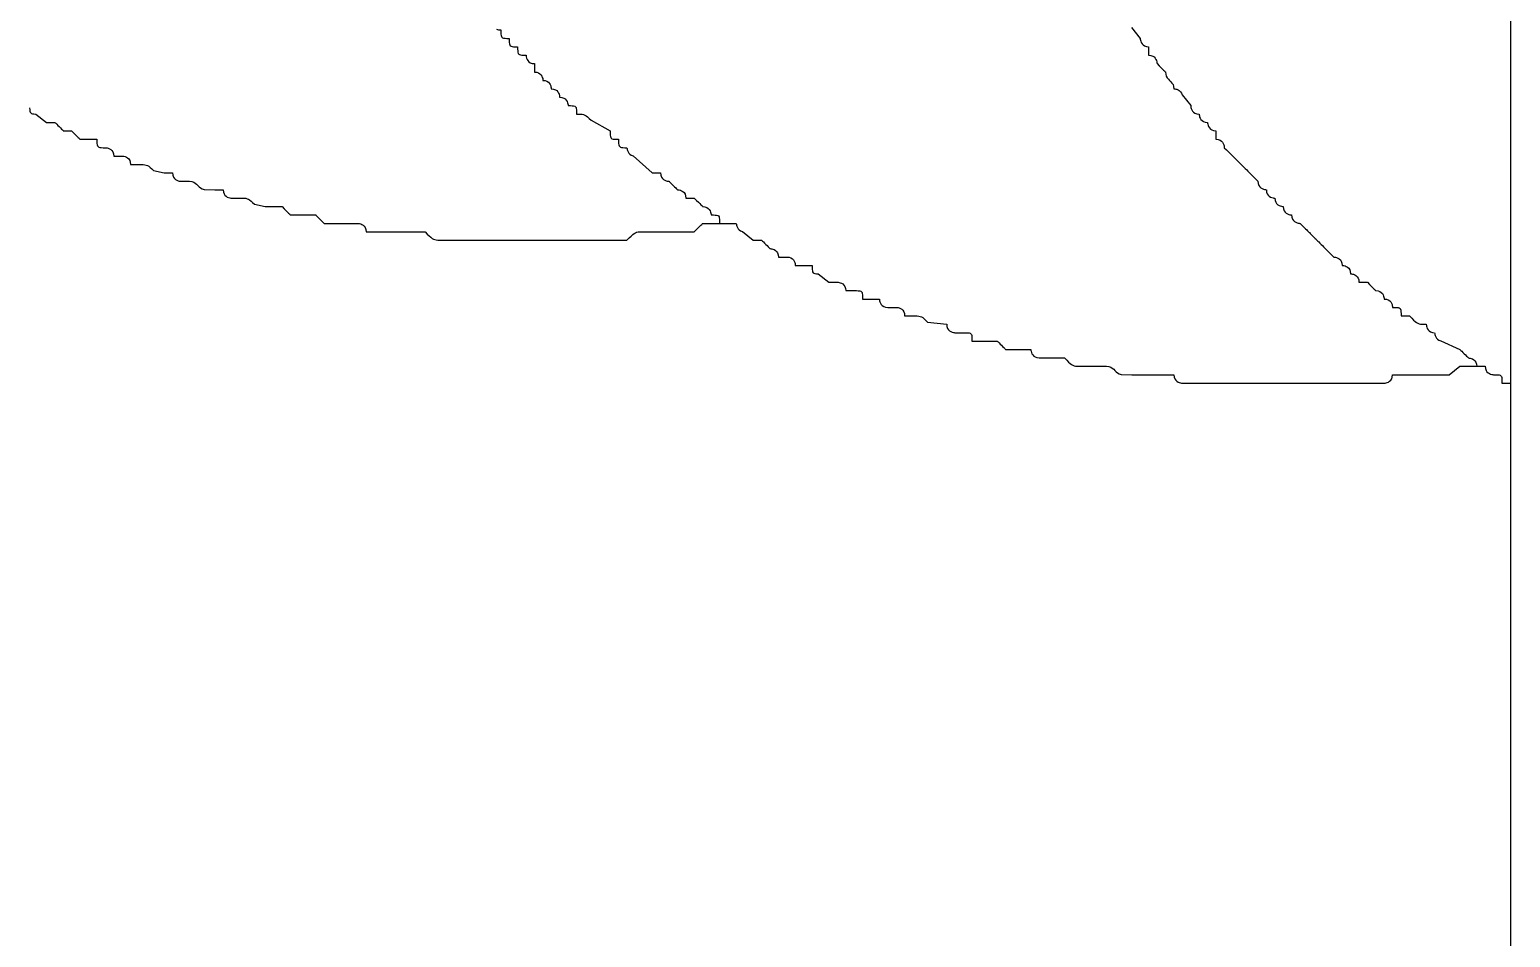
# Model space of a CAD drawing. Header units: metres. Extents: x 20 to 415, y 5 to 292.
# Drawn here: x 197.131 to 200.909, y 117.492 to 119.809 of the extents above; entities that cross this region are included whole.
import ezdxf

# ---------------------------------------------------------------- set-up
doc = ezdxf.new("R2010")
doc.units = ezdxf.units.M
doc.layers.add('ОБОРУДОВАНИЕ', color=8, linetype='Continuous')

msp = doc.modelspace()

# ---------------------------------------------------------------- linework, layer by layer
at = {"layer": 'ОБОРУДОВАНИЕ'}
for points in [[(200.9088, 122.5342), (200.9088, 115.4298)], [(198.3227, 119.8107), (198.3274, 119.809), (198.3332, 119.8084), (198.3332, 119.8026), (198.3334, 119.7979), (198.3338, 119.7944), (198.3347, 119.7916), (198.336, 119.7897), (198.3379, 119.7884), (198.3405, 119.7876), (198.3443, 119.7871), (198.3488, 119.7869), (198.3546, 119.7869), (198.3546, 119.7811), (198.3549, 119.7764), (198.3553, 119.773), (198.3561, 119.7702), (198.3574, 119.7683), (198.3594, 119.767), (198.3619, 119.7661), (198.3656, 119.7657), (198.3703, 119.7655), (198.3761, 119.7655), (198.3761, 119.7597), (198.3763, 119.7549), (198.3767, 119.7515), (198.3774, 119.7487), (198.3789, 119.7468), (198.3808, 119.7455), (198.3834, 119.7446), (198.3871, 119.7442), (198.3918, 119.744), (198.3976, 119.744), (198.3976, 119.7434), (198.3978, 119.7419), (198.3982, 119.7395), (198.3991, 119.7365), (198.4003, 119.7333), (198.4023, 119.7301), (198.4049, 119.7273), (198.4085, 119.7249), (198.4132, 119.7232), (198.419, 119.7225), (198.419, 119.7219), (198.419, 119.7204), (198.419, 119.718), (198.419, 119.715), (198.419, 119.7118), (198.419, 119.7086), (198.419, 119.7058), (198.419, 119.7034), (198.419, 119.7017), (198.419, 119.7011), (198.4248, 119.7004), (198.4296, 119.6989), (198.4332, 119.6966), (198.4358, 119.6936), (198.4379, 119.6903), (198.4392, 119.6871), (198.4401, 119.6843), (198.4403, 119.682), (198.4405, 119.6803), (198.4405, 119.6796), (198.4463, 119.679), (198.451, 119.6775), (198.4547, 119.6751), (198.4575, 119.6721), (198.4594, 119.6689), (198.4607, 119.6657), (198.4613, 119.6629), (198.4617, 119.6605), (198.462, 119.6588), (198.462, 119.6581), (198.4678, 119.6575), (198.4725, 119.656), (198.4761, 119.6536), (198.4787, 119.6506), (198.4808, 119.6474), (198.4821, 119.6442), (198.4828, 119.6414), (198.4832, 119.639), (198.4834, 119.6373), (198.4834, 119.6367), (198.4892, 119.636), (198.4939, 119.6345), (198.4976, 119.6322), (198.5002, 119.6292), (198.5023, 119.626), (198.5036, 119.6227), (198.5042, 119.6199), (198.5047, 119.6176), (198.5049, 119.6159), (198.5049, 119.6152), (198.5107, 119.6152), (198.5154, 119.615), (198.5191, 119.6148), (198.5218, 119.6139), (198.5238, 119.6126), (198.5251, 119.6107), (198.5259, 119.6079), (198.5261, 119.6043), (198.5263, 119.5995), (198.5263, 119.5938), (198.5321, 119.5938), (198.5371, 119.5935), (198.5411, 119.5933), (198.5446, 119.5925), (198.5478, 119.5912), (198.551, 119.5893), (198.5547, 119.5865), (198.5585, 119.5828), (198.5635, 119.5781), (198.6122, 119.5508), (198.6122, 119.545), (198.6124, 119.5403), (198.6129, 119.5369), (198.6137, 119.5341), (198.615, 119.5322), (198.6169, 119.5309), (198.6195, 119.53), (198.6234, 119.5296), (198.6279, 119.5294), (198.6337, 119.5294), (198.6337, 119.5236), (198.6339, 119.5189), (198.6343, 119.5152), (198.6352, 119.5126), (198.6365, 119.5107), (198.6384, 119.5094), (198.641, 119.5085), (198.6446, 119.5081), (198.6493, 119.5079), (198.6551, 119.5079), (198.6551, 119.5073), (198.6553, 119.5057), (198.6558, 119.5034), (198.6564, 119.5004), (198.6579, 119.4972), (198.6599, 119.4939), (198.6624, 119.4912), (198.6661, 119.4888), (198.6708, 119.4871), (198.7195, 119.4435), (198.7202, 119.4435), (198.7219, 119.4435), (198.7242, 119.4435), (198.727, 119.4435), (198.7303, 119.4435), (198.7335, 119.4435), (198.7365, 119.4435), (198.7388, 119.4435), (198.7406, 119.4435), (198.741, 119.4435), (198.7416, 119.4377), (198.7433, 119.433), (198.7457, 119.4296), (198.7485, 119.4268), (198.7517, 119.4248), (198.7549, 119.4235), (198.7577, 119.4227), (198.7603, 119.4223), (198.7618, 119.4221), (198.7624, 119.4221), (198.7631, 119.4214), (198.7648, 119.4199), (198.7672, 119.4175), (198.7699, 119.4145), (198.7732, 119.4113), (198.7764, 119.4083), (198.7794, 119.4053), (198.7818, 119.403), (198.7833, 119.4012), (198.7839, 119.4006), (198.7845, 119.4006), (198.7863, 119.4004), (198.7886, 119.4002), (198.7914, 119.3993), (198.7946, 119.398), (198.7979, 119.3961), (198.8009, 119.3933), (198.8032, 119.3896), (198.8047, 119.3849), (198.8054, 119.3791), (198.806, 119.3791), (198.8077, 119.3791), (198.8101, 119.3791), (198.8129, 119.3791), (198.8161, 119.3791), (198.8193, 119.3791), (198.8223, 119.3791), (198.8247, 119.3791), (198.8262, 119.3791), (198.8268, 119.3791), (198.8326, 119.3733), (198.8373, 119.3686), (198.841, 119.3652), (198.8438, 119.3624), (198.8457, 119.3605), (198.847, 119.3592), (198.8477, 119.3583), (198.8481, 119.3579), (198.8483, 119.3577), (198.8483, 119.3577), (198.8541, 119.357), (198.8588, 119.3555), (198.8625, 119.3531), (198.865, 119.3501), (198.8672, 119.3469), (198.8685, 119.3437), (198.8691, 119.3409), (198.8695, 119.3386), (198.8697, 119.3368), (198.8697, 119.3362), (198.8756, 119.3362), (198.8803, 119.336), (198.8839, 119.3358), (198.8865, 119.3349), (198.8886, 119.3336), (198.8899, 119.3317), (198.8906, 119.3289), (198.891, 119.3253), (198.8912, 119.3205), (198.8912, 119.3147), (198.897, 119.3147), (198.9019, 119.3147), (198.906, 119.3147), (198.9095, 119.3147), (198.9127, 119.3147), (198.9159, 119.3147), (198.9196, 119.3147), (198.9236, 119.3147), (198.9284, 119.3147), (198.9341, 119.3147), (198.9341, 119.3141), (198.9344, 119.3126), (198.9348, 119.3102), (198.9356, 119.3072), (198.9369, 119.304), (198.9389, 119.3008), (198.9417, 119.298), (198.9451, 119.2956), (198.9498, 119.2939), (198.9771, 119.2718), (198.9777, 119.2718), (198.9794, 119.2718), (198.9818, 119.2718), (198.9846, 119.2718), (198.9878, 119.2718), (198.991, 119.2718), (198.9938, 119.2718), (198.9964, 119.2718), (198.9979, 119.2718), (198.9985, 119.2718), (198.9992, 119.2712), (199.0009, 119.2697), (199.0033, 119.2673), (199.006, 119.2643), (199.0093, 119.2611), (199.0125, 119.2579), (199.0155, 119.2551), (199.0179, 119.2527), (199.0194, 119.251), (199.02, 119.2503), (199.0206, 119.2503), (199.0224, 119.2501), (199.0247, 119.2499), (199.0275, 119.2491), (199.0307, 119.2478), (199.0339, 119.2458), (199.037, 119.243), (199.0393, 119.2394), (199.0408, 119.2347), (199.0415, 119.2289), (199.0473, 119.2289), (199.052, 119.2289), (199.0556, 119.2289), (199.0582, 119.2289), (199.0604, 119.2289), (199.0616, 119.2289), (199.0623, 119.2289), (199.0627, 119.2289), (199.0629, 119.2289), (199.0629, 119.2289), (199.0687, 119.2282), (199.0735, 119.2267), (199.0771, 119.2244), (199.0797, 119.2214), (199.0818, 119.2181), (199.0831, 119.2149), (199.0838, 119.2121), (199.0842, 119.2098), (199.0844, 119.2081), (199.0844, 119.2074), (199.0902, 119.2074), (199.0951, 119.2074), (199.0992, 119.2074), (199.1026, 119.2074), (199.1059, 119.2074), (199.1091, 119.2074), (199.1127, 119.2074), (199.1168, 119.2074), (199.1215, 119.2074), (199.1273, 119.2074), (199.1273, 119.2016), (199.1275, 119.1969), (199.128, 119.1935), (199.1288, 119.1907), (199.1301, 119.1887), (199.132, 119.1875), (199.1346, 119.1866), (199.1383, 119.1862), (199.143, 119.1859), (199.1702, 119.1645), (199.1709, 119.1645), (199.1726, 119.1645), (199.175, 119.1645), (199.1778, 119.1645), (199.181, 119.1645), (199.1842, 119.1645), (199.187, 119.1645), (199.1895, 119.1645), (199.1911, 119.1645), (199.1917, 119.1645), (199.1924, 119.1645), (199.1941, 119.1643), (199.1964, 119.1641), (199.1992, 119.1632), (199.2024, 119.1619), (199.2057, 119.16), (199.2087, 119.1572), (199.211, 119.1535), (199.2125, 119.1488), (199.2132, 119.143), (199.219, 119.143), (199.2237, 119.143), (199.2273, 119.143), (199.2301, 119.143), (199.232, 119.143), (199.2334, 119.143), (199.234, 119.143), (199.2344, 119.143), (199.2346, 119.143), (199.2346, 119.143), (199.2404, 119.143), (199.2451, 119.1428), (199.2488, 119.1426), (199.2514, 119.1417), (199.2535, 119.1404), (199.2548, 119.1385), (199.2554, 119.1357), (199.2559, 119.1321), (199.2561, 119.1273), (199.2561, 119.1216), (199.2619, 119.1216), (199.2668, 119.1216), (199.2707, 119.1216), (199.2743, 119.1216), (199.2776, 119.1216), (199.2808, 119.1216), (199.2844, 119.1216), (199.2885, 119.1216), (199.2932, 119.1216), (199.299, 119.1216), (199.299, 119.1209), (199.2992, 119.1194), (199.2997, 119.1171), (199.3005, 119.1141), (199.3018, 119.1108), (199.3038, 119.1076), (199.3063, 119.1048), (199.3102, 119.1025), (199.3147, 119.1007), (199.3205, 119.1001), (199.3211, 119.1001), (199.3229, 119.1001), (199.3252, 119.1001), (199.328, 119.1001), (199.3312, 119.1001), (199.3344, 119.1001), (199.3374, 119.1001), (199.3398, 119.1001), (199.3413, 119.1001), (199.342, 119.1001), (199.3426, 119.1001), (199.3443, 119.0999), (199.3467, 119.0997), (199.3495, 119.0988), (199.3527, 119.0975), (199.3559, 119.0956), (199.3589, 119.0928), (199.3613, 119.0891), (199.3628, 119.0844), (199.3634, 119.0786), (199.3692, 119.0786), (199.3739, 119.0786), (199.3776, 119.0786), (199.3802, 119.0786), (199.3823, 119.0786), (199.3836, 119.0786), (199.3845, 119.0786), (199.3847, 119.0786), (199.3849, 119.0786), (199.3849, 119.0786), (199.3907, 119.0786), (199.3956, 119.0784), (199.3995, 119.0782), (199.4031, 119.0773), (199.4063, 119.0761), (199.4096, 119.0741), (199.4132, 119.0713), (199.4171, 119.0677), (199.422, 119.063), (199.4707, 119.0572), (199.4714, 119.0514), (199.4729, 119.0467), (199.4754, 119.043), (199.4783, 119.0404), (199.4815, 119.0385), (199.4847, 119.0372), (199.4877, 119.0364), (199.49, 119.0359), (199.4916, 119.0357), (199.4922, 119.0357), (199.4928, 119.0357), (199.4945, 119.0357), (199.4969, 119.0357), (199.4997, 119.0357), (199.5029, 119.0357), (199.5062, 119.0357), (199.5091, 119.0357), (199.5115, 119.0357), (199.5132, 119.0357), (199.5136, 119.0357), (199.5195, 119.0357), (199.5242, 119.0355), (199.5278, 119.0353), (199.5306, 119.0344), (199.5325, 119.0331), (199.5338, 119.0312), (199.5345, 119.0284), (199.5349, 119.0248), (199.5351, 119.02), (199.5351, 119.0142), (199.5411, 119.0142), (199.5458, 119.0142), (199.5499, 119.0142), (199.5534, 119.0142), (199.5566, 119.0142), (199.56, 119.0142), (199.5635, 119.0142), (199.5675, 119.0142), (199.5723, 119.0142), (199.5995, 119.0142), (199.6002, 119.0136), (199.6019, 119.0121), (199.6042, 119.0097), (199.607, 119.0067), (199.6102, 119.0035), (199.6135, 119.0003), (199.6165, 118.9975), (199.6188, 118.9951), (199.6203, 118.9934), (199.621, 118.9928), (199.6216, 118.9928), (199.6233, 118.9928), (199.6257, 118.9928), (199.6285, 118.9928), (199.6317, 118.9928), (199.6349, 118.9928), (199.6377, 118.9928), (199.6403, 118.9928), (199.6418, 118.9928), (199.6424, 118.9928), (199.6482, 118.9928), (199.6532, 118.9928), (199.657, 118.9928), (199.6607, 118.9928), (199.6639, 118.9928), (199.6671, 118.9928), (199.6708, 118.9928), (199.6749, 118.9928), (199.6796, 118.9928), (199.6854, 118.9928), (199.6854, 118.9921), (199.6856, 118.9906), (199.686, 118.9883), (199.6869, 118.9853), (199.6881, 118.9821), (199.6901, 118.9788), (199.6929, 118.976), (199.6965, 118.9737), (199.701, 118.972), (199.7068, 118.9713), (199.7075, 118.9713), (199.7092, 118.9713), (199.7115, 118.9713), (199.7143, 118.9713), (199.7176, 118.9713), (199.7208, 118.9713), (199.7236, 118.9713), (199.7261, 118.9713), (199.7277, 118.9713), (199.7283, 118.9713), (199.7289, 118.9713), (199.7307, 118.9713), (199.733, 118.9713), (199.7358, 118.9713), (199.739, 118.9713), (199.7422, 118.9713), (199.7453, 118.9713), (199.7476, 118.9713), (199.7491, 118.9713), (199.7498, 118.9713), (199.7556, 118.9713), (199.7603, 118.9713), (199.7639, 118.9713), (199.7667, 118.9713), (199.7686, 118.9713), (199.7699, 118.9713), (199.7706, 118.9713), (199.771, 118.9713), (199.7712, 118.9713), (199.7712, 118.9713), (199.777, 118.9655), (199.7819, 118.9608), (199.786, 118.9574), (199.7895, 118.9546), (199.7927, 118.9526), (199.7959, 118.9514), (199.7995, 118.9505), (199.8036, 118.9501), (199.8084, 118.9499), (199.8356, 118.9499), (199.8363, 118.9499), (199.8377, 118.9499), (199.8403, 118.9499), (199.8431, 118.9499), (199.8463, 118.9499), (199.8496, 118.9499), (199.8523, 118.9499), (199.8549, 118.9499), (199.8564, 118.9499), (199.8571, 118.9499), (199.8577, 118.9499), (199.8594, 118.9499), (199.8618, 118.9499), (199.8646, 118.9499), (199.8678, 118.9499), (199.871, 118.9499), (199.874, 118.9499), (199.8764, 118.9499), (199.8779, 118.9499), (199.8785, 118.9499), (199.8843, 118.9492), (199.8893, 118.9477), (199.8933, 118.9453), (199.8968, 118.9423), (199.9, 118.9391), (199.9032, 118.9359), (199.9069, 118.9331), (199.911, 118.9308), (199.9157, 118.929), (199.9429, 118.9284), (199.9436, 118.9284), (199.9453, 118.9284), (199.9477, 118.9284), (199.9504, 118.9284), (199.9537, 118.9284), (199.9569, 118.9284), (199.9597, 118.9284), (199.9623, 118.9284), (199.9637, 118.9284), (199.9644, 118.9284), (199.965, 118.9284), (199.9668, 118.9284), (199.9691, 118.9284), (199.9719, 118.9284), (199.9751, 118.9284), (199.9783, 118.9284), (199.9814, 118.9284), (199.9837, 118.9284), (199.9852, 118.9284), (199.9859, 118.9284), (199.9916, 118.9284), (199.9966, 118.9284), (200.0007, 118.9284), (200.0041, 118.9284), (200.0073, 118.9284), (200.0107, 118.9284), (200.0142, 118.9284), (200.0181, 118.9284), (200.023, 118.9284), (200.0502, 118.9284), (200.0509, 118.9226), (200.0524, 118.9179), (200.055, 118.9142), (200.0578, 118.9117), (200.061, 118.9097), (200.0642, 118.9084), (200.0672, 118.9076), (200.0696, 118.9071), (200.0711, 118.9069), (200.0717, 118.9069), (200.0723, 118.9069), (200.0741, 118.9069), (200.0764, 118.9069), (200.0792, 118.9069), (200.0824, 118.9069), (200.0857, 118.9069), (200.0887, 118.9069), (200.091, 118.9069), (200.0927, 118.9069), (200.0932, 118.9069), (200.099, 118.9069), (200.1039, 118.9069), (200.108, 118.9069), (200.1114, 118.9069), (200.1146, 118.9069), (200.1179, 118.9069), (200.1215, 118.9069), (200.1256, 118.9069), (200.1303, 118.9069), (200.1576, 118.9069), (200.1582, 118.9069), (200.1599, 118.9069), (200.1623, 118.9069), (200.1651, 118.9069), (200.1683, 118.9069), (200.1715, 118.9069), (200.1745, 118.9069), (200.1769, 118.9069), (200.1784, 118.9069), (200.179, 118.9069), (200.1797, 118.9069), (200.1814, 118.9069), (200.1838, 118.9069), (200.1865, 118.9069), (200.1898, 118.9069), (200.193, 118.9069), (200.196, 118.9069), (200.1983, 118.9069), (200.1998, 118.9069), (200.2005, 118.9069), (200.2063, 118.9069), (200.2112, 118.9069), (200.2153, 118.9069), (200.2187, 118.9069), (200.222, 118.9069), (200.2252, 118.9069), (200.2288, 118.9069), (200.2327, 118.9069), (200.2376, 118.9069), (200.2649, 118.9069), (200.2655, 118.9069), (200.2673, 118.9069), (200.2696, 118.9069), (200.2724, 118.9069), (200.2756, 118.9069), (200.2788, 118.9069), (200.2818, 118.9069), (200.2842, 118.9069), (200.2857, 118.9069), (200.2864, 118.9069), (200.287, 118.9069), (200.2887, 118.9069), (200.2911, 118.9069), (200.2938, 118.9069), (200.2971, 118.9069), (200.3003, 118.9069), (200.3033, 118.9069), (200.3057, 118.9069), (200.3072, 118.9069), (200.3078, 118.9069), (200.3136, 118.9069), (200.3185, 118.9069), (200.3226, 118.9069), (200.326, 118.9069), (200.3293, 118.9069), (200.3327, 118.9069), (200.3361, 118.9069), (200.3402, 118.9069), (200.3449, 118.9069), (200.3722, 118.9069), (200.3728, 118.9069), (200.3746, 118.9069), (200.3769, 118.9069), (200.3797, 118.9069), (200.3829, 118.9069), (200.3861, 118.9069), (200.3892, 118.9069), (200.3915, 118.9069), (200.393, 118.9069), (200.3937, 118.9069), (200.3995, 118.9069), (200.4042, 118.9069), (200.4078, 118.9069), (200.4104, 118.9069), (200.4125, 118.9069), (200.4138, 118.9069), (200.4145, 118.9069), (200.4149, 118.9069), (200.4151, 118.9069), (200.4151, 118.9069), (200.4209, 118.9069), (200.4258, 118.9069), (200.4299, 118.9069), (200.4334, 118.9069), (200.4366, 118.9069), (200.4398, 118.9069), (200.4434, 118.9069), (200.4475, 118.9069), (200.4523, 118.9069), (200.458, 118.9069), (200.4587, 118.9069), (200.4604, 118.9069), (200.4628, 118.9069), (200.4656, 118.9069), (200.4688, 118.9069), (200.472, 118.9069), (200.475, 118.9069), (200.4774, 118.9069), (200.4791, 118.9069), (200.4795, 118.9069), (200.4802, 118.9069), (200.4819, 118.9069), (200.4842, 118.9069), (200.487, 118.9069), (200.4902, 118.9069), (200.4935, 118.9069), (200.4965, 118.9069), (200.4988, 118.9069), (200.5003, 118.9069), (200.501, 118.9069), (200.5068, 118.9069), (200.5115, 118.9069), (200.5151, 118.9069), (200.5179, 118.9069), (200.5199, 118.9069), (200.5212, 118.9069), (200.5218, 118.9069), (200.5222, 118.9069), (200.5224, 118.9069), (200.5224, 118.9069), (200.5282, 118.9069), (200.5332, 118.9069), (200.5372, 118.9069), (200.5407, 118.9069), (200.5439, 118.9069), (200.5471, 118.9069), (200.5508, 118.9069), (200.5549, 118.9069), (200.5596, 118.9069), (200.5654, 118.9069), (200.566, 118.9069), (200.5677, 118.9069), (200.5701, 118.9069), (200.5729, 118.9069), (200.5761, 118.9069), (200.5793, 118.9069), (200.5823, 118.9069), (200.5847, 118.9069), (200.5862, 118.9069), (200.5868, 118.9069), (200.5875, 118.9069), (200.5892, 118.9071), (200.5916, 118.9076), (200.5943, 118.9084), (200.5976, 118.9097), (200.6008, 118.9117), (200.6036, 118.9144), (200.6062, 118.9179), (200.6076, 118.9226), (200.6083, 118.9284), (200.6141, 118.9284), (200.619, 118.9284), (200.6229, 118.9284), (200.6265, 118.9284), (200.6298, 118.9284), (200.633, 118.9284), (200.6366, 118.9284), (200.6407, 118.9284), (200.6454, 118.9284), (200.6727, 118.9284), (200.6733, 118.9284), (200.675, 118.9284), (200.6774, 118.9284), (200.6802, 118.9284), (200.6834, 118.9284), (200.6866, 118.9284), (200.6894, 118.9284), (200.692, 118.9284), (200.6935, 118.9284), (200.6941, 118.9284), (200.7, 118.9284), (200.7047, 118.9284), (200.7083, 118.9284), (200.7111, 118.9284), (200.713, 118.9284), (200.7143, 118.9284), (200.715, 118.9284), (200.7154, 118.9284), (200.7156, 118.9284), (200.7156, 118.9284), (200.7214, 118.9284), (200.7263, 118.9284), (200.7304, 118.9284), (200.7339, 118.9284), (200.7371, 118.9284), (200.7403, 118.9284), (200.7439, 118.9284), (200.748, 118.9284), (200.7527, 118.9284), (200.78, 118.9499), (200.7806, 118.9499), (200.7821, 118.9499), (200.7847, 118.9499), (200.7875, 118.9499), (200.7907, 118.9499), (200.794, 118.9499), (200.7967, 118.9499), (200.7993, 118.9499), (200.8008, 118.9499), (200.8015, 118.9499), (200.8073, 118.9499), (200.812, 118.9499), (200.8156, 118.9499), (200.8182, 118.9499), (200.8203, 118.9499), (200.8216, 118.9499), (200.8223, 118.9499), (200.8227, 118.9499), (200.8229, 118.9499), (200.8229, 118.9499), (200.8236, 118.9499), (200.8253, 118.9499), (200.8277, 118.9499), (200.8304, 118.9499), (200.8337, 118.9499), (200.8369, 118.9499), (200.8399, 118.9499), (200.8422, 118.9499), (200.8437, 118.9499), (200.8444, 118.9499)], [(199.9423, 119.8144), (199.9644, 119.7869), (199.9644, 119.7863), (199.9646, 119.7848), (199.965, 119.7824), (199.9659, 119.7794), (199.9672, 119.7762), (199.9691, 119.773), (199.9717, 119.7702), (199.9753, 119.7678), (199.9801, 119.7661), (199.9859, 119.7655), (199.9859, 119.7648), (199.9859, 119.7633), (199.9859, 119.761), (199.9859, 119.758), (199.9859, 119.7547), (199.9859, 119.7515), (199.9859, 119.7487), (199.9859, 119.7464), (199.9859, 119.7446), (199.9859, 119.744), (199.9916, 119.7434), (199.9964, 119.7419), (200, 119.7395), (200.0028, 119.7365), (200.0047, 119.7333), (200.006, 119.7301), (200.0067, 119.7273), (200.0071, 119.7249), (200.0073, 119.7232), (200.0073, 119.7225), (200.0131, 119.7167), (200.0178, 119.712), (200.0215, 119.7084), (200.0241, 119.7058), (200.0262, 119.7039), (200.0275, 119.7026), (200.0281, 119.7017), (200.0286, 119.7013), (200.0288, 119.7011), (200.0288, 119.7011), (200.0294, 119.6953), (200.0309, 119.6906), (200.0335, 119.6865), (200.0363, 119.6828), (200.0395, 119.6796), (200.0427, 119.6764), (200.0455, 119.673), (200.0481, 119.6689), (200.0496, 119.6642), (200.0502, 119.6581), (200.0509, 119.6581), (200.0524, 119.6579), (200.055, 119.6577), (200.0578, 119.6569), (200.061, 119.6556), (200.0642, 119.6536), (200.0672, 119.6508), (200.0696, 119.6472), (200.0711, 119.6425), (200.0932, 119.6152), (200.0932, 119.6146), (200.0934, 119.6131), (200.0938, 119.6107), (200.0947, 119.6077), (200.096, 119.6045), (200.0979, 119.6013), (200.1005, 119.5985), (200.1041, 119.5961), (200.1088, 119.5944), (200.1146, 119.5938), (200.1146, 119.5931), (200.1148, 119.5916), (200.1153, 119.5893), (200.1159, 119.5862), (200.1174, 119.583), (200.1194, 119.5798), (200.1222, 119.577), (200.1256, 119.5747), (200.1303, 119.5729), (200.1361, 119.5723), (200.1361, 119.5716), (200.1363, 119.5702), (200.1367, 119.5678), (200.1376, 119.5648), (200.1389, 119.5616), (200.1408, 119.5583), (200.1436, 119.5556), (200.147, 119.5532), (200.1518, 119.5515), (200.1576, 119.5508), (200.1576, 119.5502), (200.1576, 119.5487), (200.1576, 119.5463), (200.1576, 119.5433), (200.1576, 119.5401), (200.1576, 119.5369), (200.1576, 119.5341), (200.1576, 119.5317), (200.1576, 119.53), (200.1576, 119.5294), (200.1634, 119.5287), (200.1681, 119.5272), (200.1717, 119.5249), (200.1743, 119.5218), (200.1764, 119.5186), (200.1777, 119.5154), (200.1784, 119.5126), (200.1788, 119.5103), (200.179, 119.5085), (200.179, 119.5079), (200.1848, 119.5021), (200.1895, 119.4974), (200.1932, 119.4937), (200.196, 119.4912), (200.1979, 119.4892), (200.1992, 119.4879), (200.1998, 119.4871), (200.2003, 119.4866), (200.2005, 119.4864), (200.2005, 119.4864), (200.2063, 119.4806), (200.211, 119.4759), (200.2146, 119.4725), (200.2172, 119.4697), (200.2194, 119.4678), (200.2207, 119.4665), (200.2213, 119.4656), (200.2217, 119.4652), (200.222, 119.465), (200.222, 119.465), (200.2277, 119.4592), (200.2325, 119.4545), (200.2361, 119.451), (200.2387, 119.4482), (200.2408, 119.4463), (200.2421, 119.445), (200.2428, 119.4442), (200.2432, 119.4437), (200.2434, 119.4435), (200.2434, 119.4435), (200.2492, 119.4377), (200.2539, 119.433), (200.2576, 119.4296), (200.2604, 119.4268), (200.2623, 119.4248), (200.2636, 119.4235), (200.2644, 119.4227), (200.2647, 119.4223), (200.2649, 119.4221), (200.2649, 119.4221), (200.2655, 119.4162), (200.2673, 119.4115), (200.2696, 119.4081), (200.2724, 119.4053), (200.2756, 119.4034), (200.2788, 119.4021), (200.2818, 119.4012), (200.2842, 119.4008), (200.2857, 119.4006), (200.2864, 119.4006), (200.287, 119.3948), (200.2887, 119.3901), (200.2911, 119.3864), (200.2938, 119.3838), (200.2971, 119.3819), (200.3003, 119.3806), (200.3033, 119.3798), (200.3057, 119.3793), (200.3072, 119.3791), (200.3078, 119.3791), (200.3084, 119.3733), (200.3102, 119.3686), (200.3125, 119.3652), (200.3153, 119.3624), (200.3185, 119.3605), (200.3217, 119.3592), (200.3248, 119.3583), (200.3271, 119.3579), (200.3286, 119.3577), (200.3293, 119.3577), (200.3299, 119.3519), (200.3316, 119.3471), (200.334, 119.3437), (200.3368, 119.3409), (200.34, 119.339), (200.3432, 119.3377), (200.346, 119.3368), (200.3486, 119.3364), (200.3501, 119.3362), (200.3507, 119.3362), (200.3514, 119.3304), (200.3531, 119.3257), (200.3554, 119.3222), (200.3582, 119.3195), (200.3615, 119.3175), (200.3647, 119.3162), (200.3677, 119.3154), (200.37, 119.3149), (200.3718, 119.3147), (200.3722, 119.3147), (200.3728, 119.3141), (200.3746, 119.3126), (200.3769, 119.3102), (200.3797, 119.3072), (200.3829, 119.304), (200.3861, 119.3008), (200.3892, 119.298), (200.3915, 119.2956), (200.393, 119.2939), (200.3937, 119.2933), (200.3943, 119.2926), (200.396, 119.2911), (200.3984, 119.2888), (200.4012, 119.2858), (200.4044, 119.2825), (200.4076, 119.2793), (200.4104, 119.2765), (200.413, 119.2742), (200.4145, 119.2724), (200.4151, 119.2718), (200.4158, 119.2712), (200.4175, 119.2697), (200.4198, 119.2673), (200.4226, 119.2643), (200.4258, 119.2611), (200.4291, 119.2579), (200.4319, 119.2551), (200.4344, 119.2527), (200.4359, 119.251), (200.4366, 119.2503), (200.4372, 119.2497), (200.4387, 119.2482), (200.4413, 119.2458), (200.4441, 119.2428), (200.4473, 119.2396), (200.4505, 119.2364), (200.4535, 119.2336), (200.4559, 119.2312), (200.4574, 119.2295), (200.458, 119.2289), (200.4587, 119.2289), (200.4604, 119.2287), (200.4628, 119.2284), (200.4656, 119.2276), (200.4688, 119.2263), (200.472, 119.2244), (200.475, 119.2216), (200.4774, 119.2179), (200.4791, 119.2132), (200.4795, 119.2074), (200.4802, 119.2074), (200.4819, 119.2072), (200.4842, 119.207), (200.487, 119.2061), (200.4902, 119.2048), (200.4935, 119.2029), (200.4965, 119.2001), (200.4988, 119.1965), (200.5003, 119.1918), (200.501, 119.1859), (200.5016, 119.1859), (200.5033, 119.1857), (200.5057, 119.1855), (200.5085, 119.1847), (200.5117, 119.1834), (200.5149, 119.1814), (200.5179, 119.1787), (200.5203, 119.175), (200.5218, 119.1703), (200.5224, 119.1645), (200.5231, 119.1645), (200.5248, 119.1645), (200.5272, 119.1645), (200.53, 119.1645), (200.5332, 119.1645), (200.5364, 119.1645), (200.5394, 119.1645), (200.5418, 119.1645), (200.5432, 119.1645), (200.5439, 119.1645), (200.5497, 119.1587), (200.5544, 119.154), (200.5581, 119.1505), (200.5606, 119.1477), (200.5628, 119.1458), (200.5641, 119.1445), (200.5647, 119.1437), (200.5652, 119.1432), (200.5654, 119.143), (200.5654, 119.143), (200.5712, 119.1424), (200.5759, 119.1409), (200.5795, 119.1385), (200.5823, 119.1355), (200.5843, 119.1323), (200.5855, 119.1291), (200.5862, 119.1263), (200.5866, 119.1239), (200.5868, 119.1222), (200.5868, 119.1216), (200.5926, 119.1209), (200.5974, 119.1194), (200.601, 119.1171), (200.6036, 119.1141), (200.6057, 119.1108), (200.607, 119.1076), (200.6076, 119.1048), (200.6081, 119.1025), (200.6083, 119.1007), (200.6083, 119.1001), (200.6141, 119.1001), (200.6188, 119.0999), (200.6225, 119.0997), (200.625, 119.0988), (200.6272, 119.0975), (200.6285, 119.0956), (200.6291, 119.0928), (200.6296, 119.0891), (200.6298, 119.0844), (200.6298, 119.0786), (200.6356, 119.0786), (200.6403, 119.0786), (200.6439, 119.0786), (200.6467, 119.0786), (200.6487, 119.0786), (200.6499, 119.0786), (200.6508, 119.0786), (200.651, 119.0786), (200.6512, 119.0786), (200.6512, 119.0786), (200.657, 119.0728), (200.662, 119.0681), (200.666, 119.0647), (200.6695, 119.0619), (200.6727, 119.06), (200.6759, 119.0587), (200.6795, 119.0578), (200.6836, 119.0574), (200.6883, 119.0572), (200.6941, 119.0572), (200.6941, 119.0565), (200.6944, 119.055), (200.6948, 119.0527), (200.6957, 119.0497), (200.6969, 119.0464), (200.6989, 119.0432), (200.7014, 119.0404), (200.7051, 119.0381), (200.7098, 119.0364), (200.7156, 119.0357), (200.7156, 119.0351), (200.7158, 119.0336), (200.7162, 119.0312), (200.7171, 119.0282), (200.7184, 119.025), (200.7203, 119.0218), (200.7229, 119.019), (200.7265, 119.0166), (200.7313, 119.0149), (200.78, 118.9928), (200.7806, 118.9921), (200.7821, 118.9906), (200.7847, 118.9883), (200.7875, 118.9853), (200.7907, 118.9821), (200.794, 118.9788), (200.7967, 118.976), (200.7993, 118.9737), (200.8008, 118.972), (200.8015, 118.9713), (200.8021, 118.9713), (200.8036, 118.9711), (200.8062, 118.9709), (200.809, 118.97), (200.8122, 118.9687), (200.8154, 118.9668), (200.8182, 118.964), (200.8208, 118.9604), (200.8223, 118.9556), (200.8229, 118.9499), (200.8236, 118.9499), (200.8253, 118.9499), (200.8277, 118.9499), (200.8304, 118.9499), (200.8337, 118.9499), (200.8369, 118.9499), (200.8399, 118.9499), (200.8422, 118.9499), (200.8437, 118.9499), (200.8444, 118.9499), (200.845, 118.9441), (200.8468, 118.9393), (200.8491, 118.9359), (200.8519, 118.9331), (200.8551, 118.9312), (200.8583, 118.9299), (200.8613, 118.929), (200.8637, 118.9286), (200.8654, 118.9284), (200.8659, 118.9284), (200.8716, 118.9284), (200.8764, 118.9282), (200.88, 118.928), (200.8826, 118.9271), (200.8847, 118.9258), (200.886, 118.9239), (200.8869, 118.9211), (200.8871, 118.9174), (200.8873, 118.9127), (200.8873, 118.9069), (200.8931, 118.9069), (200.8978, 118.9069), (200.9015, 118.9069), (200.9043, 118.9069), (200.9062, 118.9069), (200.9075, 118.9069), (200.9084, 118.9069), (200.9086, 118.9069), (200.9088, 118.9069), (200.9088, 118.9069)], [(197.1312, 119.6094), (197.1314, 119.6047), (197.1319, 119.6013), (197.1327, 119.5985), (197.134, 119.5965), (197.1359, 119.5953), (197.1385, 119.5944), (197.1422, 119.594), (197.1469, 119.5938), (197.1742, 119.5723), (197.1748, 119.5723), (197.1765, 119.5723), (197.1789, 119.5723), (197.1817, 119.5723), (197.1849, 119.5723), (197.1881, 119.5723), (197.1911, 119.5723), (197.1935, 119.5723), (197.1952, 119.5723), (197.1956, 119.5723), (197.1962, 119.5716), (197.198, 119.5702), (197.2003, 119.5678), (197.2031, 119.5648), (197.2063, 119.5616), (197.2096, 119.5583), (197.2126, 119.5556), (197.2149, 119.5532), (197.2164, 119.5515), (197.2171, 119.5508), (197.2177, 119.5508), (197.2194, 119.5508), (197.2218, 119.5508), (197.2246, 119.5508), (197.2278, 119.5508), (197.231, 119.5508), (197.234, 119.5508), (197.2364, 119.5508), (197.2379, 119.5508), (197.2385, 119.5508), (197.2443, 119.545), (197.2491, 119.5403), (197.2527, 119.5369), (197.2553, 119.5341), (197.2574, 119.5322), (197.2587, 119.5309), (197.2596, 119.53), (197.2598, 119.5296), (197.26, 119.5294), (197.26, 119.5294), (197.2658, 119.5294), (197.2707, 119.5294), (197.2746, 119.5294), (197.2783, 119.5294), (197.2815, 119.5294), (197.2847, 119.5294), (197.2883, 119.5294), (197.2922, 119.5294), (197.2971, 119.5294), (197.3029, 119.5294), (197.3029, 119.5236), (197.3031, 119.5189), (197.3036, 119.5152), (197.3042, 119.5126), (197.3057, 119.5107), (197.3076, 119.5094), (197.3102, 119.5085), (197.3139, 119.5081), (197.3186, 119.5079), (197.3244, 119.5079), (197.325, 119.5079), (197.3265, 119.5077), (197.3291, 119.5075), (197.3319, 119.5066), (197.3351, 119.5053), (197.3383, 119.5034), (197.3411, 119.5006), (197.3437, 119.497), (197.3452, 119.4922), (197.3458, 119.4864), (197.3465, 119.4864), (197.348, 119.4864), (197.3506, 119.4864), (197.3534, 119.4864), (197.3566, 119.4864), (197.3598, 119.4864), (197.3628, 119.4864), (197.3652, 119.4864), (197.3667, 119.4864), (197.3673, 119.4864), (197.368, 119.4864), (197.3697, 119.4864), (197.372, 119.486), (197.3748, 119.4852), (197.378, 119.4839), (197.3813, 119.4819), (197.3843, 119.4791), (197.3866, 119.4755), (197.3881, 119.4708), (197.3888, 119.465), (197.3946, 119.465), (197.3993, 119.465), (197.4029, 119.465), (197.4057, 119.465), (197.4077, 119.465), (197.409, 119.465), (197.4096, 119.465), (197.41, 119.465), (197.4102, 119.465), (197.4102, 119.465), (197.416, 119.465), (197.421, 119.4648), (197.4251, 119.4645), (197.4285, 119.4637), (197.4317, 119.4624), (197.4351, 119.4605), (197.4386, 119.4577), (197.4427, 119.454), (197.4474, 119.4493), (197.4746, 119.4435), (197.4753, 119.4435), (197.477, 119.4435), (197.4794, 119.4435), (197.4821, 119.4435), (197.4854, 119.4435), (197.4886, 119.4435), (197.4916, 119.4435), (197.494, 119.4435), (197.4955, 119.4435), (197.4961, 119.4435), (197.4967, 119.4377), (197.4985, 119.433), (197.5008, 119.4296), (197.5036, 119.4268), (197.5068, 119.4248), (197.51, 119.4235), (197.5129, 119.4227), (197.5154, 119.4223), (197.5169, 119.4221), (197.5176, 119.4221), (197.5234, 119.4221), (197.5281, 119.4221), (197.5317, 119.4221), (197.5343, 119.4221), (197.5365, 119.4221), (197.5377, 119.4221), (197.5384, 119.4221), (197.5388, 119.4221), (197.539, 119.4221), (197.539, 119.4221), (197.5448, 119.4214), (197.5498, 119.4199), (197.5538, 119.4175), (197.5573, 119.4145), (197.5605, 119.4113), (197.5637, 119.4083), (197.5673, 119.4053), (197.5714, 119.403), (197.5762, 119.4012), (197.6034, 119.4006), (197.6041, 119.4006), (197.6058, 119.4006), (197.6081, 119.4006), (197.6109, 119.4006), (197.6141, 119.4006), (197.6174, 119.4006), (197.6204, 119.4006), (197.6227, 119.4006), (197.6242, 119.4006), (197.6249, 119.4006), (197.6255, 119.3948), (197.6272, 119.3901), (197.6296, 119.3864), (197.6324, 119.3838), (197.6356, 119.3819), (197.6388, 119.3806), (197.6418, 119.3798), (197.6442, 119.3793), (197.6457, 119.3791), (197.6463, 119.3791), (197.6521, 119.3791), (197.6568, 119.3791), (197.6605, 119.3791), (197.6631, 119.3791), (197.6652, 119.3791), (197.6665, 119.3791), (197.6672, 119.3791), (197.6676, 119.3791), (197.6678, 119.3791), (197.6678, 119.3791), (197.6736, 119.3791), (197.6785, 119.3791), (197.6826, 119.3787), (197.6861, 119.3778), (197.6893, 119.3765), (197.6925, 119.3746), (197.6961, 119.3718), (197.7, 119.3682), (197.7049, 119.3635), (197.7322, 119.3577), (197.7328, 119.3577), (197.7346, 119.3577), (197.7369, 119.3577), (197.7397, 119.3577), (197.7429, 119.3577), (197.7461, 119.3577), (197.7492, 119.3577), (197.7515, 119.3577), (197.753, 119.3577), (197.7537, 119.3577), (197.7543, 119.3577), (197.756, 119.3577), (197.7584, 119.3577), (197.7612, 119.3577), (197.7644, 119.3577), (197.7676, 119.3577), (197.7706, 119.3577), (197.773, 119.3577), (197.7747, 119.3577), (197.7751, 119.3577), (197.7809, 119.3519), (197.7856, 119.3471), (197.7893, 119.3437), (197.7919, 119.3409), (197.794, 119.339), (197.7953, 119.3377), (197.7962, 119.3368), (197.7964, 119.3364), (197.7966, 119.3362), (197.7966, 119.3362), (197.8024, 119.3362), (197.8073, 119.3362), (197.8114, 119.3362), (197.8148, 119.3362), (197.8181, 119.3362), (197.8215, 119.3362), (197.8249, 119.3362), (197.829, 119.3362), (197.8337, 119.3362), (197.861, 119.3362), (197.8616, 119.3356), (197.8631, 119.334), (197.8657, 119.3317), (197.8685, 119.3287), (197.8717, 119.3255), (197.8749, 119.3222), (197.8779, 119.3195), (197.8803, 119.3171), (197.8818, 119.3154), (197.8824, 119.3147), (197.8831, 119.3147), (197.8846, 119.3147), (197.8871, 119.3147), (197.89, 119.3147), (197.8932, 119.3147), (197.8964, 119.3147), (197.8992, 119.3147), (197.9017, 119.3147), (197.9033, 119.3147), (197.9039, 119.3147), (197.9097, 119.3147), (197.9146, 119.3147), (197.9185, 119.3147), (197.9222, 119.3147), (197.9254, 119.3147), (197.9286, 119.3147), (197.9322, 119.3147), (197.9363, 119.3147), (197.941, 119.3147), (197.9683, 119.3147), (197.9689, 119.3147), (197.9707, 119.3145), (197.973, 119.3143), (197.9758, 119.3134), (197.979, 119.3122), (197.9822, 119.3102), (197.985, 119.3074), (197.9876, 119.3038), (197.9891, 119.2991), (197.9898, 119.2933), (197.9904, 119.2933), (197.9921, 119.2933), (197.9945, 119.2933), (197.9973, 119.2933), (198.0005, 119.2933), (198.0037, 119.2933), (198.0067, 119.2933), (198.0091, 119.2933), (198.0106, 119.2933), (198.0112, 119.2933), (198.017, 119.2933), (198.0217, 119.2933), (198.0254, 119.2933), (198.028, 119.2933), (198.0301, 119.2933), (198.0314, 119.2933), (198.032, 119.2933), (198.0325, 119.2933), (198.0327, 119.2933), (198.0327, 119.2933), (198.0385, 119.2933), (198.0434, 119.2933), (198.0475, 119.2933), (198.0509, 119.2933), (198.0542, 119.2933), (198.0574, 119.2933), (198.061, 119.2933), (198.0649, 119.2933), (198.0698, 119.2933), (198.0756, 119.2933), (198.0763, 119.2933), (198.0778, 119.2933), (198.0803, 119.2933), (198.0831, 119.2933), (198.0864, 119.2933), (198.0895, 119.2933), (198.0924, 119.2933), (198.0949, 119.2933), (198.0964, 119.2933), (198.0971, 119.2933), (198.0977, 119.2933), (198.0992, 119.2933), (198.1018, 119.2933), (198.1046, 119.2933), (198.1078, 119.2933), (198.111, 119.2933), (198.1138, 119.2933), (198.1164, 119.2933), (198.1179, 119.2933), (198.1185, 119.2933), (198.1243, 119.2933), (198.1291, 119.2933), (198.1327, 119.2933), (198.1355, 119.2933), (198.1374, 119.2933), (198.1387, 119.2933), (198.1394, 119.2933), (198.1398, 119.2933), (198.14, 119.2933), (198.14, 119.2933), (198.1458, 119.2875), (198.1507, 119.2828), (198.1548, 119.2793), (198.1582, 119.2765), (198.1615, 119.2746), (198.1647, 119.2733), (198.1683, 119.2724), (198.1724, 119.272), (198.1771, 119.2718), (198.1829, 119.2718), (198.1836, 119.2718), (198.1853, 119.2718), (198.1876, 119.2718), (198.1904, 119.2718), (198.1937, 119.2718), (198.1969, 119.2718), (198.1999, 119.2718), (198.2022, 119.2718), (198.2038, 119.2718), (198.2044, 119.2718), (198.205, 119.2718), (198.2067, 119.2718), (198.2091, 119.2718), (198.2119, 119.2718), (198.2151, 119.2718), (198.2183, 119.2718), (198.2211, 119.2718), (198.2237, 119.2718), (198.2252, 119.2718), (198.2258, 119.2718), (198.2317, 119.2718), (198.2364, 119.2718), (198.24, 119.2718), (198.2426, 119.2718), (198.2447, 119.2718), (198.246, 119.2718), (198.2467, 119.2718), (198.2471, 119.2718), (198.2473, 119.2718), (198.2473, 119.2718), (198.2531, 119.2718), (198.258, 119.2718), (198.2621, 119.2718), (198.2656, 119.2718), (198.2688, 119.2718), (198.272, 119.2718), (198.2757, 119.2718), (198.2795, 119.2718), (198.2845, 119.2718), (198.2902, 119.2718), (198.2909, 119.2718), (198.2924, 119.2718), (198.295, 119.2718), (198.2978, 119.2718), (198.301, 119.2718), (198.3042, 119.2718), (198.307, 119.2718), (198.3096, 119.2718), (198.3111, 119.2718), (198.3117, 119.2718), (198.3124, 119.2718), (198.3139, 119.2718), (198.3164, 119.2718), (198.3192, 119.2718), (198.3224, 119.2718), (198.3257, 119.2718), (198.3287, 119.2718), (198.331, 119.2718), (198.3325, 119.2718), (198.3332, 119.2718), (198.339, 119.2718), (198.3439, 119.2718), (198.348, 119.2718), (198.3514, 119.2718), (198.3546, 119.2718), (198.3578, 119.2718), (198.3615, 119.2718), (198.3656, 119.2718), (198.3703, 119.2718), (198.3976, 119.2718), (198.3982, 119.2718), (198.3999, 119.2718), (198.4023, 119.2718), (198.4051, 119.2718), (198.4083, 119.2718), (198.4115, 119.2718), (198.4143, 119.2718), (198.4169, 119.2718), (198.4184, 119.2718), (198.419, 119.2718), (198.4197, 119.2718), (198.4214, 119.2718), (198.4237, 119.2718), (198.4265, 119.2718), (198.4298, 119.2718), (198.433, 119.2718), (198.436, 119.2718), (198.4383, 119.2718), (198.4401, 119.2718), (198.4405, 119.2718), (198.4463, 119.2718), (198.4512, 119.2718), (198.4553, 119.2718), (198.4587, 119.2718), (198.462, 119.2718), (198.4652, 119.2718), (198.4688, 119.2718), (198.4727, 119.2718), (198.4776, 119.2718), (198.5049, 119.2718), (198.5055, 119.2718), (198.507, 119.2718), (198.5096, 119.2718), (198.5124, 119.2718), (198.5156, 119.2718), (198.5188, 119.2718), (198.5218, 119.2718), (198.5242, 119.2718), (198.5257, 119.2718), (198.5263, 119.2718), (198.5321, 119.2718), (198.5369, 119.2718), (198.5405, 119.2718), (198.5433, 119.2718), (198.5452, 119.2718), (198.5465, 119.2718), (198.5474, 119.2718), (198.5476, 119.2718), (198.5478, 119.2718), (198.5478, 119.2718), (198.5536, 119.2718), (198.5585, 119.2718), (198.5626, 119.2718), (198.5661, 119.2718), (198.5693, 119.2718), (198.5725, 119.2718), (198.5761, 119.2718), (198.58, 119.2718), (198.5849, 119.2718), (198.6122, 119.2718), (198.6129, 119.2718), (198.6143, 119.2718), (198.6169, 119.2718), (198.6197, 119.2718), (198.6229, 119.2718), (198.6261, 119.2718), (198.6291, 119.2718), (198.6315, 119.2718), (198.633, 119.2718), (198.6337, 119.2718), (198.6394, 119.2718), (198.6442, 119.2718), (198.6478, 119.2718), (198.6506, 119.2718), (198.6525, 119.2718), (198.6538, 119.2718), (198.6545, 119.2718), (198.6549, 119.2718), (198.6551, 119.2718), (198.6551, 119.2718), (198.6609, 119.2776), (198.6659, 119.2823), (198.6697, 119.286), (198.6734, 119.2888), (198.6766, 119.2907), (198.6798, 119.292), (198.6835, 119.2928), (198.6873, 119.2931), (198.6923, 119.2933), (198.6981, 119.2933), (198.6987, 119.2933), (198.7004, 119.2933), (198.7028, 119.2933), (198.7056, 119.2933), (198.7088, 119.2933), (198.712, 119.2933), (198.715, 119.2933), (198.7174, 119.2933), (198.7189, 119.2933), (198.7195, 119.2933), (198.7202, 119.2933), (198.7219, 119.2933), (198.7242, 119.2933), (198.727, 119.2933), (198.7303, 119.2933), (198.7335, 119.2933), (198.7365, 119.2933), (198.7388, 119.2933), (198.7406, 119.2933), (198.741, 119.2933), (198.7468, 119.2933), (198.7517, 119.2933), (198.7558, 119.2933), (198.7592, 119.2933), (198.7624, 119.2933), (198.7657, 119.2933), (198.7693, 119.2933), (198.7732, 119.2933), (198.7781, 119.2933), (198.8054, 119.2933), (198.806, 119.2933), (198.8077, 119.2933), (198.8101, 119.2933), (198.8129, 119.2933), (198.8161, 119.2933), (198.8193, 119.2933), (198.8223, 119.2933), (198.8247, 119.2933), (198.8262, 119.2933), (198.8268, 119.2933), (198.8326, 119.2991), (198.8373, 119.3038), (198.841, 119.3074), (198.8438, 119.3102), (198.8457, 119.3122), (198.847, 119.3134), (198.8477, 119.3143), (198.8481, 119.3145), (198.8483, 119.3147), (198.8483, 119.3147), (198.8541, 119.3147), (198.859, 119.3147), (198.8629, 119.3147), (198.8665, 119.3147), (198.8697, 119.3147), (198.873, 119.3147), (198.8766, 119.3147), (198.8805, 119.3147), (198.8854, 119.3147), (198.9127, 119.3147)]]:
    msp.add_lwpolyline(points, dxfattribs=at)

doc.saveas('drawing.dxf')
